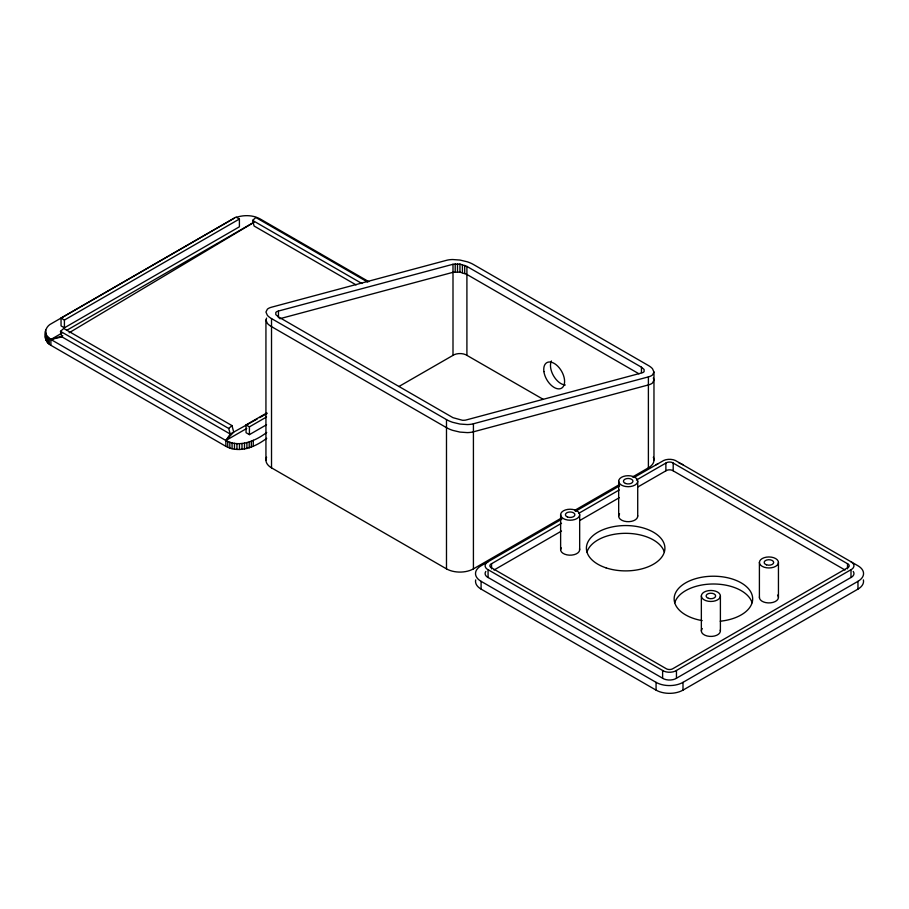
<?xml version="1.0" encoding="UTF-8"?>
<svg xmlns="http://www.w3.org/2000/svg" width="909" height="909" viewBox="0 0 909 909"><rect width="100%" height="100%" fill="white"/><g stroke="black" fill="none" stroke-linecap="round" stroke-linejoin="round"><path stroke-width="1.36" d="M266.723 438.286C255.531 446.864 239.419 453.75 225.864 446.33L50.881 345.306C42.768 341.273 43.189 327.445 51.358 323.661L234.454 218.092M45.45 337.455L45.655 335.989M265.939 460.068L265.939 320.082L266.587 318.093M653.969 372.065L652.526 374.917A20.316 8.295 11.6 0 1 648.39 376.894L473.419 423.776A20.316 8.295 11.6 0 1 467.237 424.56L459.954 424.048L452.671 422.31A18.475 7.545 11.6 0 1 446.489 419.606L271.518 318.582A18.475 7.545 11.6 0 1 267.382 315.343L265.939 312.037L267.382 309.185A20.316 8.295 11.6 0 1 271.518 307.208L446.489 260.326A20.316 8.295 11.6 0 1 452.671 259.531L459.954 260.054L467.237 261.792A18.475 7.545 11.6 0 1 473.419 264.485L648.39 365.509A18.475 7.545 11.6 0 1 652.514 368.759L653.969 372.065L653.969 460.068M257.167 419.015L230.227 434.036L61.971 336.898L60.483 331.342L63.732 328.456L231.977 425.594L233.727 432.093L225.864 440.501L225.864 446.33M356.067 284.892L254.1 226.023L252.611 220.398L255.861 217.512L367.622 282.04M45.45 331.626L46.791 335.887L50.881 339.477L225.864 440.501L230.227 434.036L228.727 428.48L231.977 425.594M488.076 561.785L487.054 562.466A9.454 5.454 0 0 0 487.054 569.102L663.786 671.137A9.454 5.454 0 0 0 675.285 671.137L852.017 569.102A9.454 5.454 0 0 0 852.017 562.466L850.994 561.785M561.523 523.266L490.837 564.137A4.681 2.704 0 0 0 490.837 567.432L666.683 668.956A4.681 2.704 0 0 0 672.387 668.956L848.233 567.432A4.681 2.704 0 0 0 848.233 564.137L672.387 462.613A4.681 2.704 0 0 0 666.683 462.613L636.414 480.043M485.826 571.466A9.454 5.454 0 0 0 487.054 576.874L663.786 678.909A9.454 5.454 0 0 0 675.285 678.909L852.017 576.874A9.454 5.454 0 0 0 853.244 571.466M69.118 332.785L253.838 222.432M61.051 318.105L236.033 217.081L239.397 219.024L239.397 226.796L64.414 327.819L61.051 325.877L61.051 318.105L64.414 320.048L239.397 219.024M61.948 333.092L50.881 339.477L50.881 345.306M66.868 330.251L253.759 222.353M266.553 424.742L249.418 434.638L246.055 432.695L246.055 424.923L266.86 412.913M246.771 428.434L225.864 440.501C239.419 447.921 255.531 441.035 266.723 432.457M246.055 424.923L249.418 426.866L266.553 416.97M398.926 386.507L454.17 354.692A9.499 5.488 0 0 1 465.738 354.692L543.116 399.278M266.587 457.227A19.032 10.988 0 0 0 271.518 467.84L446.489 568.864A19.032 10.988 0 0 0 473.419 568.864L561.512 517.994M574.977 510.222L619.029 484.792M632.482 477.02L648.39 467.84A19.032 10.988 0 0 0 653.321 457.227M561.853 519.153L481.088 565.784A19.032 10.988 0 0 0 481.088 581.328L481.088 589.1L656.071 690.124A19.032 10.988 0 0 0 683 690.124L857.971 589.1A19.032 10.988 0 0 0 863.391 579.897M575.317 511.392L619.597 485.861M634.05 477.475L663.786 460.431A9.454 5.454 0 0 1 675.285 460.431L857.971 565.784A19.032 10.988 0 0 1 857.971 581.328L857.971 589.1M578.715 513.346L619.222 489.962M494.007 570.023L561.523 531.038M579.942 520.414L619.222 497.734M637.641 487.099L666.683 470.385A4.681 2.704 0 0 1 672.387 470.385L845.063 570.023M481.088 581.328L656.071 682.352A19.032 10.988 0 0 0 683 682.352L857.971 581.328M259.644 417.629L267.041 413.504M278.461 311.037L277.438 311.367A10.067 4.113 11.6 0 0 275.802 312.526L275.802 314.605L278.461 316.911L453 417.686L462.408 420.265A10.067 4.113 11.6 0 0 465.738 420.083L642.47 372.724A10.067 4.113 11.6 0 0 644.106 371.576L644.106 369.497L641.447 367.191L466.908 266.417L459.954 264.076L453 264.269L278.461 311.037L278.461 317.741M62.823 335.785L50.881 339.477L61.971 336.898M236.579 217.251C244.146 214.854 252.816 215.001 259.906 218.796L368.815 281.676M279.824 318.718L453 272.314L459.954 272.132L466.908 274.461L638.982 373.815M252.611 220.398L361.918 283.506M60.483 331.342L228.727 428.48M653.321 377.928L653.969 380.11L652.526 382.962A20.316 8.295 11.6 0 1 648.39 384.939L473.419 431.82A20.316 8.295 11.6 0 1 467.237 432.604L459.954 432.093L452.671 430.355A18.475 7.545 11.6 0 1 446.489 427.65L271.518 326.626A18.475 7.545 11.6 0 1 267.382 323.388L265.939 320.082M850.994 569.773L850.994 577.545M847.518 563.671L847.518 568.852M778.445 562.455A9.522 5.499 0 0 1 764.162 567.216A9.522 5.499 0 0 1 764.162 557.694A9.522 5.499 0 0 1 778.445 562.455L778.445 597.418M759.401 562.455L759.401 597.418M720.394 596.02A9.522 5.499 0 0 1 706.032 600.701A9.522 5.499 0 0 1 706.191 591.18A9.522 5.499 0 0 1 720.394 596.02L720.394 630.994M701.35 595.906L701.35 630.88M683 682.352L683 690.124M676.455 670.547L676.455 678.319M673.194 463.033L673.194 470.794M665.877 463.033L665.877 470.794M662.616 670.547L662.616 678.319M656.071 682.352L656.071 690.124M648.39 376.894L648.39 467.84M641.447 367.191L641.447 372.554M637.72 481.202A9.522 5.499 0 0 1 623.438 485.963A9.522 5.499 0 0 1 623.438 476.441A9.522 5.499 0 0 1 637.72 481.202L637.72 516.176M618.677 481.202L618.677 516.176M579.669 514.721A9.522 5.499 0 0 1 565.387 519.482A9.522 5.499 0 0 1 565.387 509.96A9.522 5.499 0 0 1 579.669 514.721L579.669 549.684M560.626 514.721L560.626 549.684M491.553 563.671L491.553 568.852M488.076 569.773L488.076 577.545M473.419 423.776L473.419 568.864M466.908 266.417L466.908 355.283M464.704 265.348L464.704 273.404M462.408 264.599L462.408 272.643M459.954 264.076L459.954 272.132M457.5 263.837L457.5 271.882M455.204 263.883L455.204 271.927M453 264.269L453 355.283M446.489 419.606L446.489 568.864M271.518 318.582L271.518 467.84M253.259 440.229L253.259 446.058M251.327 441.206L251.327 447.035M249.418 426.866L249.418 434.638M249.191 442.047L249.191 447.876M246.907 442.717L246.907 448.546M244.487 443.206L244.487 449.035M241.999 443.512L241.999 449.341M239.465 443.637L239.465 449.466M236.942 443.569L236.942 449.398M234.465 443.308L234.465 449.137M232.079 442.865L232.079 448.694M229.829 442.24L229.829 448.069M227.739 441.444L227.739 447.273M64.414 320.048L64.414 327.819M49.245 338.398L49.245 344.227M47.882 337.194L47.882 343.023M46.791 335.887L46.791 341.716M46.018 334.512L46.018 340.341M45.655 330.16L45.575 338.909M702.157 620.608A39.257 22.668 0 0 1 682.386 584.998A39.257 22.668 0 0 1 747.028 587.18A39.257 22.668 0 0 1 720.235 621.211M720.269 630.039A9.522 5.499 0 0 1 709.531 636.38A9.522 5.499 0 0 1 702.282 628.562M481.088 589.1A19.032 10.988 0 0 1 475.68 579.897M579.533 548.729A9.522 5.499 0 0 1 569.318 555.16A9.522 5.499 0 0 1 561.205 547.809M656.071 464.76A19.032 10.988 0 0 1 657.946 463.817M679.057 463.011A19.032 10.988 0 0 1 683 464.76M674.751 602.724A39.257 22.668 0 0 1 713.417 583.998A39.257 22.668 0 0 1 752.073 602.724M637.686 515.698A9.522 5.499 0 0 1 626.54 521.596A9.522 5.499 0 0 1 619.563 513.846M777.547 595.1A9.522 5.499 0 0 1 770.571 602.837A9.522 5.499 0 0 1 759.435 596.94M586.987 552.058A39.257 22.668 0 0 1 625.653 533.322A39.257 22.668 0 0 1 664.32 552.058M565.307 384.996A14.749 8.522 60 0 1 553.524 375.792A14.749 8.522 60 0 1 551.445 360.987M625.46 483.452A4.761 2.75 0 0 0 632.937 481.44A4.761 2.75 0 0 0 626.187 478.713A4.761 2.75 0 0 0 625.46 483.452M766.537 564.83A4.761 2.75 0 0 0 773.684 562.455A4.761 2.75 0 0 0 766.537 560.069A4.761 2.75 0 0 0 766.537 564.83M567.421 516.971A4.761 2.75 0 0 0 574.886 514.96A4.761 2.75 0 0 0 568.136 512.233A4.761 2.75 0 0 0 567.421 516.971M606.019 567.852A39.257 22.668 0 0 0 664.911 548.218A39.257 22.668 0 0 0 606.019 528.595A39.257 22.668 0 0 0 606.019 567.852M708.452 598.327A4.761 2.75 0 0 0 715.633 595.997A4.761 2.75 0 0 0 708.531 593.566A4.761 2.75 0 0 0 708.452 598.327M543.9 371.588A14.749 8.522 60 0 0 560.876 388.518A14.749 8.522 60 0 0 557.74 366.168A14.749 8.522 60 0 0 543.9 371.588"/></g></svg>
